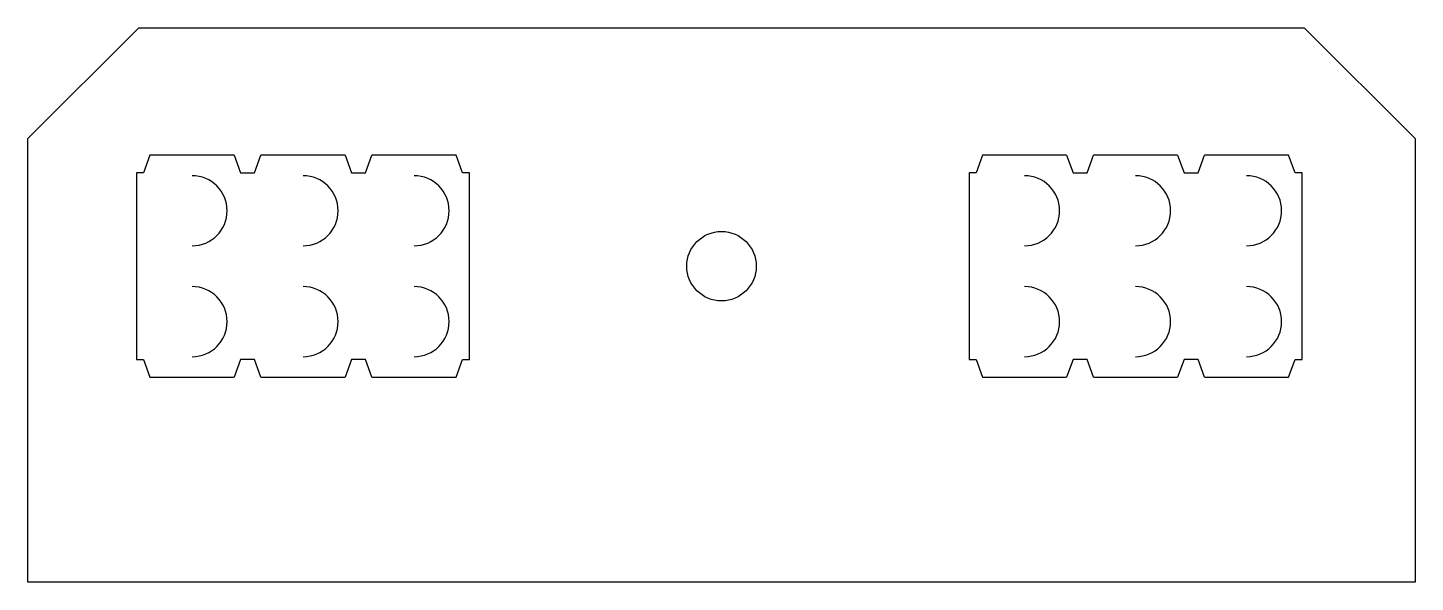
# Model space of a CAD drawing. Header units: inches. Extents: x 0 to 1.25, y 0 to 0.5.
import ezdxf

# ---------------------------------------------------------------- set-up
doc = ezdxf.new("R2010")
doc.units = ezdxf.units.IN
doc.header["$MEASUREMENT"] = 0

msp = doc.modelspace()

# ---------------------------------------------------------------- linework, layer by layer
at = {"color": 7, "linetype": 'Continuous', "lineweight": 25}
for p, q in [((0.1, 0.5), (0, 0.4)), ((0.1, 0.5), (1.15, 0.5)), ((1.25, 0.4), (1.15, 0.5)), ((0, 0), (0, 0.4)), ((1.25, 0.4), (1.25, 0)), ((0.11, 0.385), (0.1043, 0.3693)), ((0.1859, 0.385), (0.11, 0.385)), ((0.1859, 0.385), (0.1917, 0.3693)), ((0.2043, 0.3693), (0.21, 0.385)), ((0.2859, 0.385), (0.21, 0.385)), ((0.2859, 0.385), (0.2917, 0.3693)), ((0.3043, 0.3693), (0.31, 0.385)), ((0.3859, 0.385), (0.31, 0.385)), ((0.3917, 0.3693), (0.3859, 0.385)), ((0.86, 0.385), (0.8543, 0.3693)), ((0.9359, 0.385), (0.86, 0.385)), ((0.9359, 0.385), (0.9417, 0.3693)), ((0.9543, 0.3693), (0.96, 0.385)), ((1.0359, 0.385), (0.96, 0.385)), ((1.0359, 0.385), (1.0417, 0.3693)), ((1.0543, 0.3693), (1.06, 0.385)), ((1.1359, 0.385), (1.06, 0.385)), ((1.1417, 0.3693), (1.1359, 0.385)), ((0.1043, 0.3693), (0.098, 0.3693)), ((0.098, 0.3693), (0.098, 0.2008)), ((0.1917, 0.3693), (0.2043, 0.3693)), ((0.2917, 0.3693), (0.3043, 0.3693)), ((0.398, 0.3693), (0.3917, 0.3693)), ((0.398, 0.2008), (0.398, 0.3693)), ((0.8543, 0.3693), (0.848, 0.3693)), ((0.848, 0.3693), (0.848, 0.2008)), ((0.9417, 0.3693), (0.9543, 0.3693)), ((1.0417, 0.3693), (1.0543, 0.3693)), ((1.148, 0.3693), (1.1417, 0.3693)), ((1.148, 0.2008), (1.148, 0.3693)), ((0.098, 0.2008), (0.1043, 0.2008)), ((0.1043, 0.2008), (0.11, 0.185)), ((0.1917, 0.2008), (0.1859, 0.185)), ((0.2043, 0.2008), (0.1917, 0.2008)), ((0.21, 0.185), (0.2043, 0.2008)), ((0.2917, 0.2008), (0.2859, 0.185)), ((0.3043, 0.2008), (0.2917, 0.2008)), ((0.31, 0.185), (0.3043, 0.2008)), ((0.3859, 0.185), (0.3917, 0.2008)), ((0.3917, 0.2008), (0.398, 0.2008)), ((0.848, 0.2008), (0.8543, 0.2008)), ((0.8543, 0.2008), (0.86, 0.185)), ((0.9417, 0.2008), (0.9359, 0.185)), ((0.9543, 0.2008), (0.9417, 0.2008)), ((0.96, 0.185), (0.9543, 0.2008)), ((1.0417, 0.2008), (1.0359, 0.185)), ((1.0543, 0.2008), (1.0417, 0.2008)), ((1.06, 0.185), (1.0543, 0.2008)), ((1.1359, 0.185), (1.1417, 0.2008)), ((1.1417, 0.2008), (1.148, 0.2008)), ((0.11, 0.185), (0.1859, 0.185)), ((0.21, 0.185), (0.2859, 0.185)), ((0.31, 0.185), (0.3859, 0.185)), ((0.86, 0.185), (0.9359, 0.185)), ((0.96, 0.185), (1.0359, 0.185)), ((1.06, 0.185), (1.1359, 0.185)), ((1.25, 0), (0, 0))]:
    msp.add_line(p, q, dxfattribs=at)
msp.add_circle((0.625, 0.285), 0.0313, dxfattribs=at)
for centre in [(0.148, 0.335), (0.248, 0.335), (0.348, 0.335), (0.898, 0.335), (0.998, 0.335), (1.098, 0.335), (0.148, 0.235), (0.248, 0.235), (0.348, 0.235), (0.898, 0.235), (0.998, 0.235), (1.098, 0.235)]:
    msp.add_arc(centre, 0.0316, 270, 90, dxfattribs=at)

doc.saveas('drawing.dxf')
